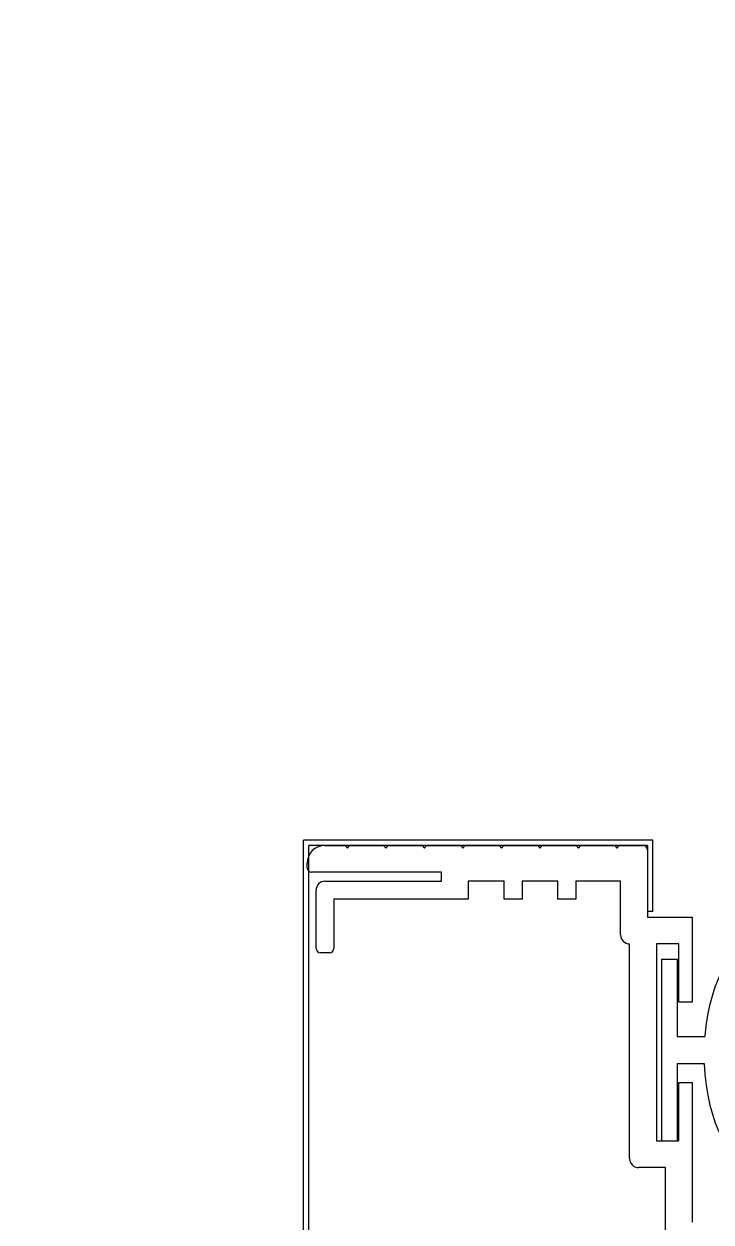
# Model space of a CAD drawing. Header units: millimetres. Extents: x 232323 to 272954, y -5343 to 8721.
# Drawn here: x 248170.6 to 248247.3, y 5336.4 to 5470.2 of the extents above; entities that cross this region are included whole.
import ezdxf

# ---------------------------------------------------------------- set-up
doc = ezdxf.new("R2010")
doc.units = ezdxf.units.MM
doc.header["$MEASUREMENT"] = 0
doc.linetypes.add('DASHDOTX2', pattern=[2, 1, -0.5, 0, -0.5])
doc.layers.get('0').update_dxf_attribs({"linetype": 'CONTINUOUS'})
doc.layers.add('A-MKXS-MAK2', color=3, linetype='DASHDOTX2', lineweight=25)

msp = doc.modelspace()

# ---------------------------------------------------------------- linework, layer by layer
for p, q in [((248240.82, 5379.05), (248201.82, 5379.05)), ((248201.82, 3197.05), (248201.82, 5379.05)), ((248240.22, 5378.45), (248202.42, 5378.45)), ((248202.42, 3197.65), (248202.42, 5378.45)), ((248204.22, 5378.45), (248206.47, 5378.45)), ((248206.47, 5378.45), (248206.72, 5378.15)), ((248206.72, 5378.15), (248206.97, 5378.45)), ((248206.97, 5378.45), (248210.77, 5378.45)), ((248210.77, 5378.45), (248211.02, 5378.15)), ((248211.02, 5378.15), (248211.27, 5378.45)), ((248211.27, 5378.45), (248215.07, 5378.45)), ((248215.07, 5378.45), (248215.32, 5378.15)), ((248215.32, 5378.15), (248215.57, 5378.45)), ((248215.57, 5378.45), (248219.37, 5378.45)), ((248219.37, 5378.45), (248219.62, 5378.15)), ((248219.62, 5378.15), (248219.87, 5378.45)), ((248219.87, 5378.45), (248223.67, 5378.45)), ((248223.67, 5378.45), (248223.92, 5378.15)), ((248223.92, 5378.15), (248224.17, 5378.45)), ((248224.17, 5378.45), (248227.97, 5378.45)), ((248227.97, 5378.45), (248228.22, 5378.15)), ((248228.22, 5378.15), (248228.47, 5378.45)), ((248228.47, 5378.45), (248232.27, 5378.45)), ((248232.27, 5378.45), (248232.52, 5378.15)), ((248232.52, 5378.15), (248232.77, 5378.45)), ((248232.77, 5378.45), (248236.57, 5378.45)), ((248236.57, 5378.45), (248236.82, 5378.15)), ((248236.82, 5378.15), (248237.07, 5378.45)), ((248237.07, 5378.45), (248239.72, 5378.45)), ((248240.22, 5378.45), (248240.22, 5370.45)), ((248240.82, 5371.05), (248240.82, 5379.05)), ((248202.22, 5375.95), (248202.22, 5376.45)), ((248217.22, 5375.45), (248202.72, 5375.45)), ((248217.22, 5374.45), (248217.22, 5375.45)), ((248204.22, 5374.45), (248217.22, 5374.45)), ((248224.22, 5374.45), (248220.22, 5374.45)), ((248220.22, 5374.45), (248220.22, 5372.45)), ((248224.22, 5372.45), (248224.22, 5374.45)), ((248230.22, 5374.45), (248226.22, 5374.45)), ((248226.22, 5374.45), (248226.22, 5372.45)), ((248230.22, 5372.45), (248230.22, 5374.45)), ((248237.22, 5374.45), (248232.22, 5374.45)), ((248232.22, 5374.45), (248232.22, 5372.45)), ((248237.22, 5368.45), (248237.22, 5374.45)), ((248203.22, 5366.95), (248203.22, 5373.45)), ((248220.22, 5372.45), (248205.22, 5372.45)), ((248205.22, 5372.45), (248205.22, 5366.95)), ((248226.22, 5372.45), (248224.22, 5372.45)), ((248232.22, 5372.45), (248230.22, 5372.45)), ((248240.82, 5371.05), (248240.22, 5371.05)), ((248240.22, 5370.45), (248245.22, 5370.45)), ((248245.22, 5370.45), (248245.22, 5360.95)), ((248238.22, 5343.45), (248238.22, 5367.45)), ((248243.72, 5367.45), (248241.22, 5367.45)), ((248241.22, 5367.45), (248241.22, 5345.45)), ((248243.72, 5360.95), (248243.72, 5367.45)), ((248204.72, 5366.45), (248203.72, 5366.45)), ((248241.82, 5345.45), (248241.82, 5365.73)), ((248241.82, 5365.73), (248243.55, 5365.73)), ((248243.55, 5365.73), (248243.55, 5357.09)), ((248245.22, 5360.95), (248243.72, 5360.95)), ((248243.55, 5357.09), (248246.63, 5357.09)), ((248243.55, 5354.09), (248243.55, 5345.45)), ((248243.55, 5354.09), (248246.57, 5354.09)), ((248243.72, 5351.95), (248245.22, 5351.95)), ((248243.72, 5345.45), (248243.72, 5351.95)), ((248245.22, 5351.95), (248245.22, 5336.36)), ((248241.22, 5345.45), (248243.72, 5345.45)), ((248242.22, 5342.45), (248239.22, 5342.45)), ((248242.22, 5335.45), (248242.22, 5342.45))]:
    msp.add_line(p, q)
for centre, radius, start, end in [((248204.22, 5376.45), 2, 90, 180), ((248239.72, 5377.95), 0.5, 0, 90), ((248202.72, 5375.95), 0.5, 180, 270), ((248204.22, 5373.45), 1, 90, 180), ((248238.22, 5368.45), 1, 180, 270), ((248203.72, 5366.95), 0.5, 180, 270), ((248204.72, 5366.95), 0.5, 270, 0), ((248239.22, 5343.45), 1, 180, 270)]:
    msp.add_arc(centre, radius, start, end)
msp.add_ellipse((248252.68, 5355.09), major_axis=(0, 12.64), ratio=0.485028, start_param=1.649975, end_param=7.695122)
at = {"layer": 'A-MKXS-MAK2', "ltscale": 100}
msp.add_circle((248428.82, 5364.05), 300, dxfattribs=at)

doc.saveas('drawing.dxf')
